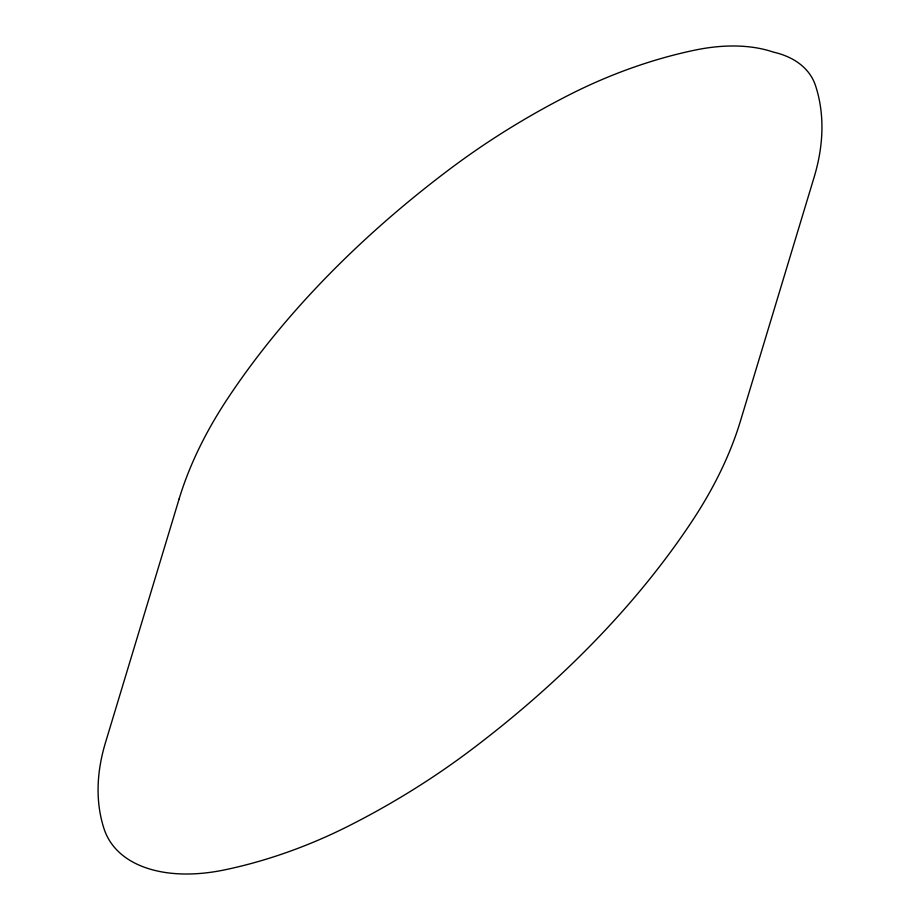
<?xml version="1.0" encoding="UTF-8"?>
<svg xmlns="http://www.w3.org/2000/svg" width="920" height="920" viewBox="0 0 920 920"><rect width="100%" height="100%" fill="white"/><g stroke="black" fill="none" stroke-linecap="round" stroke-linejoin="round"><path stroke-width="1.38" d="M179.136 498.893L105.466 742.658A318.021 190.06 -26.5 0 0 104.075 828.885A150.811 90.126 -26.5 0 0 224.526 869.894A318.021 190.06 -26.5 0 0 349.266 825.665A498.065 297.654 -26.5 0 0 470.143 750.628A752.445 449.684 -26.5 0 0 692.254 520.904A498.065 297.654 -26.5 0 0 740.416 421.107L814.085 177.341A337.674 201.802 -26.5 0 0 815.568 85.778A121.084 72.358 -26.5 0 0 773.191 52.049A150.811 90.126 -26.5 0 0 695.025 50.105A318.021 190.06 -26.5 0 0 570.285 94.334A498.065 297.654 -26.5 0 0 449.409 169.372A752.445 449.684 -26.5 0 0 227.297 399.096A498.065 297.654 -26.5 0 0 179.136 498.893"/></g></svg>
